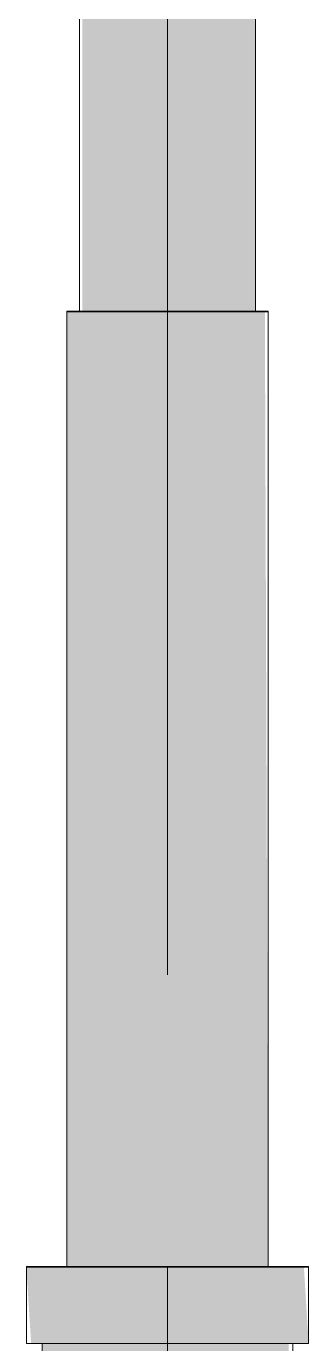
# Model space of a CAD drawing. Header units: millimetres. Extents: x -4000 to 187956, y -58990 to 162485.
# Drawn here: x 14216.2 to 14283.8, y 134478 to 134793.5 of the extents above; entities that cross this region are included whole.
import ezdxf

# ---------------------------------------------------------------- set-up
doc = ezdxf.new("R2010")
doc.units = ezdxf.units.MM
doc.linetypes.add('Dash 1_16_', pattern=[317.5, 158.75, -158.75])
doc.layers.add('P-PIPE', color=3, linetype='Continuous', lineweight=9)
doc.layers.add('P-PIPE-CNTR', color=3, linetype='Continuous', lineweight=9)

msp = doc.modelspace()

# ---------------------------------------------------------------- hatches: boundary and pattern name
at = {"layer": 'P-PIPE', "lineweight": 5, "transparency": 33554534}
for points in [[(14250, 134725.09), (14250, 136406.48), (14228.92, 136406.48), (14229.64, 134725.09), (14244.55, 134725.09)], [(14250, 134725.09), (14271.08, 134725.09), (14270.37, 136406.48), (14250, 136406.48), (14250, 135076.24)]]:
    msp.add_hatch(color=1, dxfattribs=at).paths.add_polyline_path(points)
at = {"layer": 'P-PIPE', "transparency": 33554534}
for points in [[(14226.69, 134496.52), (14250, 134496.52), (14250, 134725.23), (14225.87, 134725.23), (14225.87, 134496.52)], [(14226.69, 134496.38), (14250, 134496.38), (14250, 134725.09), (14225.87, 134725.09), (14225.87, 134496.38)], [(14262.07, 134496.52), (14274.13, 134496.52), (14273.31, 134725.23), (14250, 134725.23), (14250, 134496.52), (14256.25, 134496.52)], [(14273.31, 134496.38), (14274.13, 134496.38), (14273.31, 134725.09), (14250, 134725.09), (14250, 134496.38), (14270.9, 134496.38)], [(14226.11, 134478.1), (14250, 134478.1), (14250, 134496.52), (14216.21, 134496.52), (14217.37, 134478.1), (14220.74, 134478.1)], [(14226.11, 134477.95), (14250, 134477.95), (14250, 134496.38), (14216.21, 134496.38), (14217.37, 134477.95), (14220.74, 134477.95)], [(14250, 134478.1), (14283.79, 134478.1), (14282.64, 134496.52), (14250, 134496.52), (14250, 134492.23)], [(14250, 134477.95), (14283.79, 134477.95), (14282.64, 134496.38), (14250, 134496.38), (14250, 134492.23)], [(14231.9, 134422.41), (14250, 134422.41), (14249.69, 134429.14), (14242.55, 134430.44), (14236.29, 134434.13), (14231.74, 134439.56), (14229.2, 134446.43), (14229.2, 134454.04), (14231.98, 134461.18), (14236.3, 134466.34), (14242.55, 134470.02), (14250, 134471.38), (14250, 134478.1), (14220, 134478.1), (14221.02, 134422.41), (14228.79, 134422.41)], [(14268.11, 134422.41), (14280, 134422.41), (14278.98, 134478.1), (14250, 134478.1), (14250, 134471.38), (14257.45, 134470.02), (14264.95, 134464.85), (14268.26, 134460.91), (14270.81, 134454.04), (14270.81, 134446.43), (14266.52, 134437.48), (14263.71, 134434.13), (14257.45, 134430.44), (14250, 134429.08), (14250, 134422.41), (14267.4, 134422.41)]]:
    msp.add_hatch(color=1, dxfattribs=at).paths.add_polyline_path(points)

# ---------------------------------------------------------------- linework, layer by layer
at = {"layer": 'P-PIPE', "color": 20, "lineweight": 13}
for p, q in [((14228.92, 136406.48), (14228.92, 134725.23)), ((14271.08, 134725.23), (14271.08, 136406.48)), ((14225.87, 134725.23), (14225.87, 134496.52)), ((14274.13, 134725.23), (14225.87, 134725.23)), ((14225.87, 134725.09), (14225.87, 134496.52)), ((14226.69, 134725.09), (14225.87, 134725.09)), ((14226.69, 134725.09), (14243.75, 134725.09)), ((14243.76, 134725.09), (14250, 134725.09)), ((14256.24, 134725.09), (14250, 134725.09)), ((14256.25, 134725.09), (14273.31, 134725.09)), ((14274.13, 134725.09), (14273.31, 134725.09)), ((14274.13, 134496.52), (14274.13, 134725.23)), ((14274.13, 134496.52), (14274.13, 134725.09)), ((14216.21, 134496.52), (14216.21, 134478.1)), ((14225.83, 134496.52), (14216.21, 134496.52)), ((14250, 134496.52), (14216.21, 134496.52)), ((14216.21, 134496.38), (14216.21, 134478.1)), ((14217.37, 134496.38), (14216.21, 134496.38)), ((14217.37, 134496.38), (14216.21, 134496.38)), ((14220.74, 134496.38), (14217.38, 134496.38)), ((14220.74, 134496.38), (14217.38, 134496.38)), ((14225.83, 134496.38), (14220.78, 134496.38)), ((14226.11, 134496.38), (14220.78, 134496.38)), ((14225.87, 134496.52), (14232.94, 134496.52)), ((14225.87, 134496.38), (14232.94, 134496.38)), ((14233.11, 134496.38), (14226.16, 134496.38)), ((14232.92, 134496.52), (14226.64, 134496.52)), ((14232.92, 134496.38), (14226.64, 134496.38)), ((14233.09, 134496.52), (14266.91, 134496.52)), ((14250, 134496.52), (14233.11, 134496.52)), ((14233.15, 134496.38), (14241.18, 134496.38)), ((14241.26, 134496.38), (14233.17, 134496.38)), ((14241.26, 134496.38), (14233.17, 134496.38)), ((14241.25, 134496.38), (14250, 134496.38)), ((14250, 134496.38), (14241.32, 134496.38)), ((14250, 134496.38), (14241.32, 134496.38)), ((14266.9, 134496.52), (14250, 134496.52)), ((14283.79, 134496.52), (14250, 134496.52)), ((14258.75, 134496.38), (14250.07, 134496.38)), ((14258.75, 134496.38), (14250.07, 134496.38)), ((14250.07, 134496.38), (14258.82, 134496.38)), ((14266.9, 134496.38), (14258.81, 134496.38)), ((14266.9, 134496.38), (14258.81, 134496.38)), ((14258.89, 134496.38), (14266.91, 134496.38)), ((14273.89, 134496.38), (14266.95, 134496.38)), ((14267.06, 134496.52), (14274.13, 134496.52)), ((14267.06, 134496.38), (14274.13, 134496.38)), ((14273.37, 134496.52), (14267.08, 134496.52)), ((14273.37, 134496.38), (14267.08, 134496.38)), ((14279.26, 134496.38), (14273.94, 134496.38)), ((14283.79, 134496.52), (14274.17, 134496.52)), ((14279.26, 134496.38), (14274.17, 134496.38)), ((14282.64, 134496.38), (14279.3, 134496.38)), ((14283.79, 134496.38), (14279.3, 134496.38)), ((14283.79, 134496.38), (14282.64, 134496.38)), ((14283.79, 134478.1), (14283.79, 134496.52)), ((14283.79, 134478.1), (14283.79, 134496.38)), ((14216.21, 134478.1), (14217.37, 134478.1)), ((14216.21, 134478.1), (14250, 134478.1)), ((14217.37, 134478.1), (14219.82, 134478.1)), ((14220, 134478.1), (14220, 134422.41)), ((14231.74, 134478.1), (14220, 134478.1)), ((14231.82, 134478.1), (14220, 134478.1)), ((14220.98, 134478.1), (14231.8, 134478.1)), ((14231.89, 134478.1), (14241.26, 134478.1)), ((14241.21, 134478.1), (14232.98, 134478.1)), ((14241.21, 134478.1), (14232.98, 134478.1)), ((14242.22, 134478.1), (14250, 134478.1)), ((14250, 134478.1), (14242.24, 134478.1)), ((14250, 134478.1), (14242.24, 134478.1)), ((14250, 134478.1), (14257.78, 134478.1)), ((14250, 134478.1), (14283.79, 134478.1)), ((14257.77, 134478.1), (14250, 134478.1)), ((14257.77, 134478.1), (14250, 134478.1)), ((14258.75, 134478.1), (14267.45, 134478.1)), ((14267.02, 134478.1), (14258.79, 134478.1)), ((14265, 134478.1), (14258.79, 134478.1)), ((14267.02, 134478.1), (14265, 134478.1)), ((14280, 134478.1), (14267.55, 134478.1)), ((14268.21, 134478.1), (14279.03, 134478.1)), ((14280, 134478.1), (14268.26, 134478.1)), ((14280, 134422.41), (14280, 134478.1)), ((14280.18, 134478.1), (14283.79, 134478.1))]:
    msp.add_line(p, q, dxfattribs=at)
at = {"layer": 'P-PIPE-CNTR', "color": 1, "linetype": 'Dash 1_16_'}
for p, q in [((14250, 134725.23), (14250, 136406.48)), ((14250, 134725.23), (14250, 136406.48)), ((14250, 134725.23), (14250, 134496.52)), ((14250, 134725.23), (14250, 134496.52)), ((14250, 134725.09), (14250, 134496.52)), ((14250, 134725.09), (14250, 134496.52))]:
    msp.add_line(p, q, dxfattribs=at)
at = {"layer": 'P-PIPE-CNTR', "color": 20, "lineweight": 13}
for p, q in [((14250, 134474.34), (14250, 134496.52)), ((14250, 134478.1), (14250, 134496.38))]:
    msp.add_line(p, q, dxfattribs=at)

doc.saveas('drawing.dxf')
